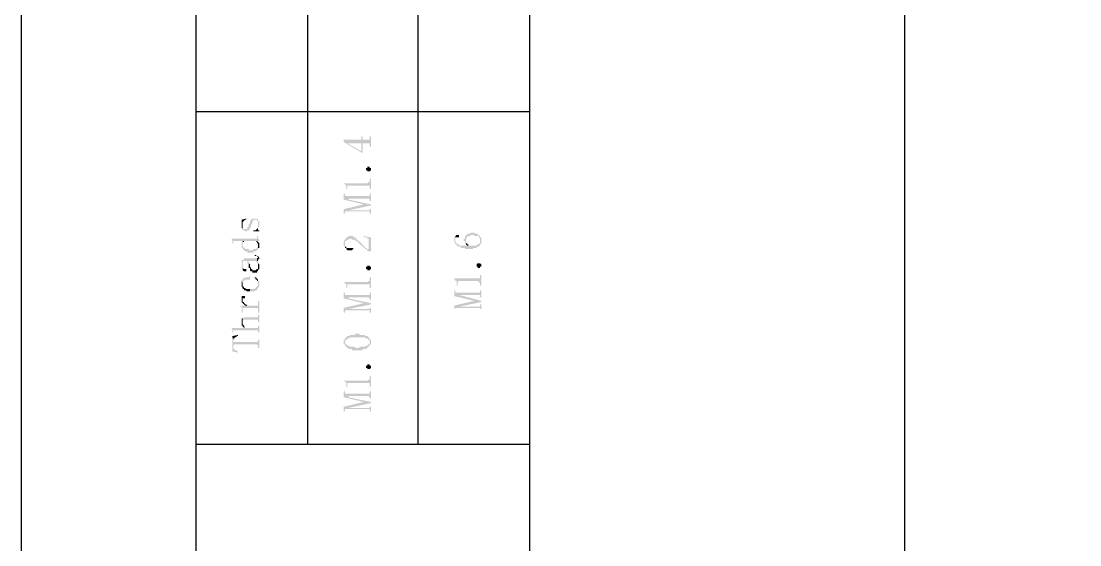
# Model space of a CAD drawing. Header units: millimetres. Extents: x 7018 to 13530, y 4187 to 5692.
# Drawn here: x 11699.65 to 11740.32, y 5095.6 to 5115.69 of the extents above; entities that cross this region are included whole.
import ezdxf

# ---------------------------------------------------------------- set-up
doc = ezdxf.new("R2010")
doc.units = ezdxf.units.MM

msp = doc.modelspace()

# ---------------------------------------------------------------- hatches: boundary and pattern name
at = {"transparency": 33554559}
for points in [[(11712.046, 5111.144), (11712.046, 5111.054), (11712.723, 5110.648), (11712.768, 5110.648), (11712.768, 5111.009), (11713.039, 5111.009), (11713.039, 5110.873), (11713.084, 5110.873), (11713.084, 5111.28), (11713.039, 5111.28), (11713.039, 5111.189), (11713.039, 5111.144), (11712.768, 5111.144), (11712.768, 5111.28), (11712.723, 5111.28), (11712.723, 5110.693), (11712.182, 5111.009), (11712.182, 5111.009)], [(11712.046, 5111.144), (11712.182, 5111.009), (11712.723, 5111.009), (11712.723, 5110.693), (11712.723, 5111.144)], [(11713.084, 5110.016), (11713.084, 5109.971), (11713.084, 5109.971), (11713.039, 5109.926), (11712.949, 5109.926), (11712.949, 5109.971), (11712.904, 5109.971), (11712.904, 5110.016), (11712.904, 5110.061), (11712.949, 5110.061), (11712.949, 5110.106), (11713.039, 5110.106), (11713.039, 5110.061), (11713.084, 5110.061), (11713.084, 5110.016)], [(11712.046, 5109.474), (11712.046, 5109.474), (11712.091, 5109.429), (11712.091, 5109.429), (11712.136, 5109.384), (11712.136, 5109.339), (11712.136, 5109.249), (11712.182, 5109.249), (11712.182, 5109.384), (11713.039, 5109.384), (11713.039, 5109.339), (11713.039, 5109.249), (11713.084, 5109.249), (11713.084, 5109.655), (11713.039, 5109.655), (11713.039, 5109.565), (11713.039, 5109.519), (11712.994, 5109.519), (11712.949, 5109.474)], [(11712.046, 5109.068), (11712.046, 5108.843), (11712.813, 5108.662), (11712.813, 5108.662), (11713.084, 5108.617), (11713.084, 5108.662), (11712.227, 5108.843), (11712.227, 5108.888), (11712.136, 5108.978), (11712.091, 5108.978), (11712.091, 5109.068)], [(11712.136, 5108.978), (11712.227, 5108.888), (11712.994, 5108.888), (11713.039, 5108.843), (11713.039, 5108.797), (11713.084, 5108.797), (11713.084, 5109.068), (11713.039, 5109.068), (11713.039, 5109.023), (11713.039, 5108.978), (11712.994, 5108.978)], [(11712.046, 5108.481), (11712.046, 5108.301), (11712.091, 5108.301), (11712.091, 5108.346), (11712.091, 5108.391), (11712.136, 5108.391), (11712.227, 5108.436), (11713.084, 5108.617), (11712.813, 5108.662)], [(11712.136, 5108.391), (11713.039, 5108.391), (11713.039, 5108.301), (11713.084, 5108.301), (11713.084, 5108.481), (11713.039, 5108.481), (11713.039, 5108.436), (11712.227, 5108.436)], [(11708.12, 5108.075), (11708.12, 5108.03), (11708.165, 5107.714), (11708.165, 5107.895), (11708.165, 5107.94), (11708.165, 5107.985), (11708.21, 5108.03), (11708.21, 5108.03), (11708.255, 5108.075), (11708.3, 5108.075), (11708.3, 5108.12)], [(11708.165, 5107.714), (11708.165, 5107.669), (11708.255, 5107.669), (11708.255, 5107.624), (11708.3, 5107.624), (11708.345, 5107.669), (11708.39, 5107.669), (11708.436, 5107.714), (11708.436, 5107.759), (11708.436, 5107.759), (11708.481, 5107.804), (11708.481, 5107.85), (11708.481, 5107.895), (11708.526, 5107.895), (11708.526, 5107.985), (11708.526, 5107.985), (11708.571, 5108.03), (11708.571, 5108.075), (11708.706, 5108.075), (11708.706, 5108.03), (11708.751, 5108.03), (11708.751, 5107.985), (11708.751, 5107.714), (11708.751, 5107.759), (11708.797, 5107.804), (11708.797, 5107.895), (11708.797, 5108.03), (11708.751, 5108.03), (11708.751, 5108.075), (11708.751, 5108.075), (11708.706, 5108.12), (11708.526, 5108.12), (11708.481, 5108.075), (11708.481, 5108.075), (11708.436, 5108.03), (11708.436, 5107.985), (11708.436, 5107.94), (11708.39, 5107.895), (11708.39, 5107.85), (11708.39, 5107.804), (11708.345, 5107.804), (11708.345, 5107.714), (11708.21, 5107.714), (11708.165, 5107.759), (11708.165, 5107.804), (11708.165, 5107.895)], [(11708.12, 5107.895), (11708.12, 5107.804), (11708.12, 5107.759), (11708.165, 5107.714), (11708.12, 5108.03), (11708.12, 5107.985)], [(11708.571, 5107.669), (11708.571, 5107.624), (11708.797, 5107.624), (11708.797, 5107.669), (11708.751, 5107.669), (11708.751, 5107.895), (11708.751, 5107.85), (11708.751, 5107.759), (11708.751, 5107.759), (11708.706, 5107.714), (11708.706, 5107.714), (11708.661, 5107.669), (11708.616, 5107.669)], [(11707.713, 5107.353), (11707.713, 5107.353), (11707.759, 5107.308), (11707.759, 5107.263), (11707.759, 5107.173), (11707.804, 5107.173), (11707.804, 5107.263), (11708.21, 5107.263), (11708.21, 5107.218), (11708.21, 5107.263), (11708.797, 5107.263), (11708.797, 5107.308), (11708.797, 5107.308), (11708.751, 5107.353), (11708.751, 5107.398), (11708.751, 5107.443), (11708.706, 5107.443), (11708.706, 5107.398), (11708.706, 5107.353), (11708.661, 5107.353)], [(11708.165, 5107.218), (11708.165, 5107.127), (11708.165, 5107.218), (11708.21, 5107.218), (11708.21, 5107.263), (11708.165, 5107.263)], [(11708.661, 5107.263), (11708.706, 5107.218), (11708.706, 5107.173), (11708.751, 5107.173), (11708.751, 5106.947), (11708.751, 5106.992), (11708.797, 5106.992), (11708.797, 5107.037), (11708.797, 5107.082), (11708.797, 5107.127), (11708.797, 5107.173), (11708.751, 5107.218), (11708.751, 5107.218), (11708.706, 5107.263)], [(11712.046, 5107.173), (11712.046, 5107.127), (11712.046, 5107.082), (11712.091, 5107.037), (11712.091, 5107.173), (11712.091, 5107.263), (11712.136, 5107.263), (11712.182, 5107.308), (11712.227, 5107.308), (11712.272, 5107.353), (11712.317, 5107.353), (11712.362, 5107.308), (11712.452, 5107.308), (11712.497, 5107.263), (11712.543, 5107.263), (11712.588, 5107.218), (11712.588, 5107.218), (11712.633, 5107.173), (11712.633, 5107.173), (11712.678, 5107.127), (11712.678, 5107.127), (11712.723, 5107.082), (11712.723, 5107.082), (11712.768, 5107.037), (11712.813, 5107.037), (11712.813, 5106.992), (11712.859, 5106.992), (11712.859, 5106.947), (11712.904, 5106.947), (11712.949, 5106.902), (11712.949, 5106.902), (11712.994, 5106.857), (11712.994, 5106.947), (11712.949, 5106.947), (11712.904, 5106.992), (11712.859, 5106.992), (11712.859, 5107.037), (11712.859, 5107.037), (11712.813, 5107.082), (11712.768, 5107.082), (11712.768, 5107.127), (11712.768, 5107.127), (11712.723, 5107.173), (11712.723, 5107.173), (11712.678, 5107.218), (11712.678, 5107.218), (11712.633, 5107.263), (11712.588, 5107.263), (11712.588, 5107.308), (11712.543, 5107.308), (11712.543, 5107.353), (11712.497, 5107.353), (11712.497, 5107.398), (11712.407, 5107.398), (11712.407, 5107.443), (11712.227, 5107.443), (11712.182, 5107.398), (11712.136, 5107.398), (11712.136, 5107.353), (11712.091, 5107.353), (11712.091, 5107.308), (11712.091, 5107.308), (11712.046, 5107.263), (11712.046, 5107.218), (11712.046, 5107.218)], [(11712.813, 5107.443), (11712.813, 5107.398), (11712.949, 5107.398), (11712.949, 5107.353), (11712.994, 5107.353), (11712.994, 5106.857), (11713.084, 5106.857), (11713.084, 5107.398)], [(11716.289, 5107.308), (11716.289, 5107.263), (11716.289, 5107.218), (11716.334, 5107.173), (11716.334, 5107.127), (11716.379, 5107.127), (11716.379, 5107.082), (11716.424, 5107.082), (11716.424, 5107.037), (11716.514, 5107.037), (11716.559, 5106.992), (11716.695, 5106.992), (11716.695, 5106.947), (11717.011, 5106.947), (11717.011, 5106.992), (11717.146, 5106.992), (11717.146, 5107.037), (11717.236, 5107.037), (11717.236, 5107.082), (11717.281, 5107.082), (11717.281, 5107.127), (11717.281, 5107.263), (11717.281, 5107.173), (11717.236, 5107.173), (11717.236, 5107.127), (11717.146, 5107.127), (11717.146, 5107.082), (11716.469, 5107.082), (11716.469, 5107.127), (11716.424, 5107.127), (11716.379, 5107.173), (11716.379, 5107.173), (11716.334, 5107.218), (11716.334, 5107.263), (11716.334, 5107.443), (11716.289, 5107.398), (11716.289, 5107.353)], [(11716.334, 5107.443), (11716.334, 5107.308), (11716.334, 5107.398), (11716.469, 5107.398), (11716.469, 5107.489), (11716.379, 5107.489)], [(11716.65, 5107.308), (11716.65, 5107.263), (11716.695, 5107.263), (11716.695, 5107.173), (11716.695, 5107.173), (11716.74, 5107.127), (11716.74, 5107.308), (11716.74, 5107.353), (11716.74, 5107.353), (11716.785, 5107.398), (11716.785, 5107.443), (11716.92, 5107.443), (11716.92, 5107.489), (11717.056, 5107.489), (11717.056, 5107.443), (11717.236, 5107.443), (11717.236, 5107.398), (11717.236, 5107.398), (11717.281, 5107.353), (11717.281, 5107.127), (11717.327, 5107.173), (11717.327, 5107.263), (11717.327, 5107.308), (11717.327, 5107.398), (11717.281, 5107.398), (11717.281, 5107.443), (11717.281, 5107.443), (11717.236, 5107.489), (11717.191, 5107.489), (11717.191, 5107.534), (11717.101, 5107.534), (11717.056, 5107.579), (11716.92, 5107.579), (11716.875, 5107.534), (11716.785, 5107.534), (11716.785, 5107.489), (11716.74, 5107.489), (11716.74, 5107.443), (11716.695, 5107.443), (11716.695, 5107.398), (11716.695, 5107.353), (11716.65, 5107.353)], [(11716.74, 5107.127), (11716.74, 5107.127), (11716.785, 5107.082), (11716.83, 5107.082), (11716.83, 5107.127), (11716.785, 5107.127), (11716.785, 5107.173), (11716.74, 5107.173), (11716.74, 5107.218), (11716.74, 5107.308)], [(11708.12, 5107.082), (11708.12, 5107.037), (11708.12, 5106.992), (11708.165, 5106.992), (11708.165, 5106.947), (11708.165, 5106.947), (11708.21, 5106.902), (11708.21, 5106.902), (11708.255, 5106.857), (11708.345, 5106.857), (11708.345, 5106.812), (11708.571, 5106.812), (11708.571, 5106.857), (11708.661, 5106.857), (11708.706, 5106.902), (11708.706, 5106.902), (11708.751, 5106.947), (11708.751, 5107.082), (11708.751, 5107.037), (11708.751, 5107.037), (11708.706, 5106.992), (11708.706, 5106.992), (11708.661, 5106.947), (11708.571, 5106.947), (11708.526, 5106.902), (11708.39, 5106.902), (11708.39, 5106.947), (11708.255, 5106.947), (11708.255, 5106.992), (11708.21, 5106.992), (11708.165, 5107.037), (11708.165, 5107.218), (11708.12, 5107.218), (11708.12, 5107.173), (11708.12, 5107.127)], [(11712.091, 5107.037), (11712.091, 5106.992), (11712.136, 5106.992), (11712.136, 5106.947), (11712.136, 5106.947), (11712.182, 5106.902), (11712.362, 5106.902), (11712.407, 5106.947), (11712.407, 5106.992), (11712.136, 5106.992), (11712.136, 5107.037), (11712.091, 5107.037), (11712.091, 5107.127), (11712.091, 5107.127)], [(11708.12, 5106.36), (11708.12, 5106.315), (11708.12, 5106.225), (11708.12, 5106.225), (11708.165, 5106.18), (11708.165, 5106.36), (11708.165, 5106.45), (11708.165, 5106.45), (11708.21, 5106.496), (11708.345, 5106.496), (11708.345, 5106.405), (11708.39, 5106.36), (11708.39, 5106.315), (11708.39, 5106.496), (11708.661, 5106.496), (11708.706, 5106.45), (11708.706, 5106.405), (11708.751, 5106.405), (11708.751, 5106.315), (11708.751, 5106.27), (11708.751, 5106.45), (11708.751, 5106.45), (11708.706, 5106.496), (11708.706, 5106.586), (11708.21, 5106.586), (11708.21, 5106.541), (11708.165, 5106.541), (11708.12, 5106.496)], [(11708.39, 5106.315), (11708.39, 5106.225), (11708.436, 5106.225), (11708.436, 5106.18), (11708.436, 5106.135), (11708.436, 5106.135), (11708.481, 5106.089), (11708.526, 5106.089), (11708.526, 5106.044), (11708.706, 5106.044), (11708.706, 5106.089), (11708.751, 5106.089), (11708.751, 5106.135), (11708.751, 5106.135), (11708.797, 5106.18), (11708.797, 5106.27), (11708.797, 5106.315), (11708.797, 5106.36), (11708.751, 5106.405), (11708.751, 5106.225), (11708.751, 5106.18), (11708.706, 5106.18), (11708.661, 5106.135), (11708.526, 5106.135), (11708.526, 5106.18), (11708.481, 5106.18), (11708.481, 5106.225), (11708.481, 5106.225), (11708.436, 5106.27), (11708.436, 5106.315), (11708.436, 5106.36), (11708.39, 5106.405), (11708.39, 5106.496)], [(11708.616, 5106.721), (11708.616, 5106.676), (11708.706, 5106.676), (11708.751, 5106.631), (11708.751, 5106.496), (11708.751, 5106.541), (11708.751, 5106.541), (11708.797, 5106.586), (11708.797, 5106.631), (11708.751, 5106.676), (11708.706, 5106.676), (11708.661, 5106.721)], [(11708.706, 5106.586), (11708.706, 5106.496), (11708.751, 5106.496), (11708.751, 5106.631), (11708.751, 5106.631)], [(11708.165, 5106.18), (11708.165, 5106.135), (11708.165, 5106.135), (11708.21, 5106.089), (11708.3, 5106.089), (11708.3, 5106.135), (11708.3, 5106.18), (11708.21, 5106.18), (11708.165, 5106.225), (11708.165, 5106.36)], [(11713.084, 5106.225), (11713.084, 5106.18), (11713.084, 5106.18), (11713.039, 5106.135), (11712.949, 5106.135), (11712.949, 5106.18), (11712.904, 5106.18), (11712.904, 5106.225), (11712.904, 5106.27), (11712.949, 5106.27), (11712.949, 5106.315), (11713.039, 5106.315), (11713.039, 5106.27), (11713.084, 5106.27), (11713.084, 5106.225)], [(11717.327, 5106.315), (11717.327, 5106.27), (11717.281, 5106.27), (11717.281, 5106.225), (11717.191, 5106.225), (11717.191, 5106.27), (11717.146, 5106.27), (11717.146, 5106.315), (11717.146, 5106.36), (11717.146, 5106.36), (11717.191, 5106.405), (11717.281, 5106.405), (11717.327, 5106.36), (11717.327, 5106.315)], [(11708.12, 5105.728), (11708.165, 5105.638), (11708.165, 5105.683), (11708.165, 5105.683), (11708.21, 5105.728), (11708.21, 5105.728), (11708.255, 5105.774), (11708.436, 5105.774), (11708.436, 5105.322), (11708.616, 5105.322), (11708.661, 5105.367), (11708.706, 5105.367), (11708.706, 5105.412), (11708.751, 5105.412), (11708.751, 5105.458), (11708.751, 5105.458), (11708.797, 5105.503), (11708.797, 5105.548), (11708.797, 5105.638), (11708.797, 5105.683), (11708.797, 5105.728), (11708.751, 5105.728), (11708.751, 5105.774), (11708.751, 5105.638), (11708.751, 5105.548), (11708.751, 5105.548), (11708.706, 5105.503), (11708.706, 5105.503), (11708.661, 5105.458), (11708.661, 5105.458), (11708.616, 5105.412), (11708.436, 5105.412), (11708.436, 5105.909), (11708.436, 5105.909), (11708.39, 5105.864), (11708.255, 5105.864), (11708.21, 5105.819), (11708.165, 5105.819), (11708.165, 5105.774), (11708.165, 5105.774)], [(11708.12, 5105.593), (11708.12, 5105.503), (11708.12, 5105.503), (11708.165, 5105.458), (11708.165, 5105.412), (11708.21, 5105.412), (11708.21, 5105.367), (11708.3, 5105.367), (11708.3, 5105.322), (11708.436, 5105.322), (11708.436, 5105.412), (11708.3, 5105.412), (11708.255, 5105.458), (11708.21, 5105.458), (11708.21, 5105.503), (11708.165, 5105.503), (11708.165, 5105.548), (11708.165, 5105.638), (11708.12, 5105.728), (11708.12, 5105.683), (11708.12, 5105.638)], [(11708.616, 5105.819), (11708.661, 5105.819), (11708.661, 5105.774), (11708.706, 5105.774), (11708.706, 5105.728), (11708.751, 5105.728), (11708.751, 5105.683), (11708.751, 5105.638), (11708.751, 5105.774), (11708.751, 5105.774), (11708.706, 5105.819), (11708.706, 5105.819), (11708.661, 5105.864), (11708.616, 5105.864)], [(11712.046, 5105.683), (11712.046, 5105.683), (11712.091, 5105.638), (11712.091, 5105.638), (11712.136, 5105.593), (11712.136, 5105.548), (11712.136, 5105.458), (11712.182, 5105.458), (11712.182, 5105.593), (11713.039, 5105.593), (11713.039, 5105.548), (11713.039, 5105.458), (11713.084, 5105.458), (11713.084, 5105.864), (11713.039, 5105.864), (11713.039, 5105.774), (11713.039, 5105.728), (11712.994, 5105.728), (11712.949, 5105.683)], [(11716.289, 5105.819), (11716.289, 5105.774), (11716.334, 5105.774), (11716.334, 5105.728), (11716.379, 5105.728), (11716.379, 5105.683), (11716.379, 5105.548), (11716.424, 5105.548), (11716.424, 5105.683), (11716.424, 5105.683), (11716.469, 5105.728), (11717.191, 5105.728), (11717.236, 5105.683), (11717.236, 5105.683), (11717.281, 5105.638), (11717.281, 5105.548), (11717.327, 5105.548), (11717.327, 5105.954), (11717.281, 5105.954), (11717.281, 5105.864), (11717.281, 5105.864), (11717.236, 5105.819), (11717.191, 5105.819)], [(11712.046, 5105.277), (11712.046, 5105.051), (11712.813, 5104.871), (11712.813, 5104.871), (11713.084, 5104.826), (11713.084, 5104.871), (11712.227, 5105.051), (11712.227, 5105.097), (11712.136, 5105.187), (11712.091, 5105.187), (11712.091, 5105.277)], [(11712.136, 5105.187), (11712.227, 5105.097), (11712.994, 5105.097), (11713.039, 5105.051), (11713.039, 5105.006), (11713.084, 5105.006), (11713.084, 5105.277), (11713.039, 5105.277), (11713.039, 5105.232), (11713.039, 5105.187), (11712.994, 5105.187)], [(11716.289, 5105.367), (11716.289, 5105.142), (11717.056, 5104.961), (11717.056, 5104.961), (11717.327, 5104.916), (11717.327, 5104.961), (11716.469, 5105.187), (11716.469, 5105.187), (11716.379, 5105.277), (11716.334, 5105.277), (11716.334, 5105.322), (11716.334, 5105.367)], [(11716.379, 5105.277), (11716.469, 5105.187), (11717.281, 5105.187), (11717.281, 5105.142), (11717.281, 5105.097), (11717.327, 5105.097), (11717.327, 5105.367), (11717.281, 5105.367), (11717.281, 5105.322), (11717.281, 5105.277), (11717.236, 5105.277)], [(11708.075, 5104.781), (11708.075, 5104.735), (11708.12, 5104.735), (11708.12, 5104.645), (11708.12, 5104.6), (11708.12, 5104.51), (11708.165, 5104.51), (11708.165, 5104.645), (11708.165, 5104.69), (11708.751, 5104.69), (11708.751, 5104.645), (11708.751, 5104.51), (11708.797, 5104.51), (11708.797, 5104.961), (11708.751, 5104.961), (11708.751, 5104.826), (11708.751, 5104.781), (11708.3, 5104.781)], [(11708.12, 5105.051), (11708.12, 5104.961), (11708.12, 5104.916), (11708.165, 5104.871), (11708.165, 5105.006), (11708.165, 5105.051), (11708.255, 5105.051), (11708.255, 5105.097), (11708.255, 5105.142), (11708.12, 5105.142), (11708.12, 5105.097)], [(11708.165, 5104.871), (11708.165, 5104.871), (11708.21, 5104.826), (11708.21, 5104.826), (11708.255, 5104.781), (11708.345, 5104.781), (11708.3, 5104.826), (11708.255, 5104.826), (11708.255, 5104.871), (11708.21, 5104.871), (11708.21, 5104.916), (11708.165, 5104.916), (11708.165, 5104.961), (11708.165, 5105.006)], [(11712.046, 5104.69), (11712.046, 5104.51), (11712.091, 5104.51), (11712.091, 5104.555), (11712.091, 5104.6), (11712.136, 5104.6), (11712.227, 5104.645), (11713.084, 5104.826), (11712.813, 5104.871)], [(11716.289, 5104.781), (11716.289, 5104.645), (11716.334, 5104.645), (11716.334, 5104.69), (11716.379, 5104.69), (11716.469, 5104.735), (11717.327, 5104.916), (11717.056, 5104.961)], [(11716.379, 5104.69), (11717.281, 5104.69), (11717.281, 5104.645), (11717.327, 5104.645), (11717.327, 5104.826), (11717.281, 5104.826), (11717.281, 5104.781), (11717.281, 5104.735), (11716.469, 5104.735)], [(11708.165, 5104.284), (11708.165, 5104.149), (11708.165, 5104.194), (11708.21, 5104.239), (11708.751, 5104.239), (11708.751, 5104.149), (11708.797, 5104.149), (11708.797, 5104.42), (11708.751, 5104.42), (11708.751, 5104.374), (11708.751, 5104.329), (11708.21, 5104.329)], [(11712.136, 5104.6), (11713.039, 5104.6), (11713.039, 5104.51), (11713.084, 5104.51), (11713.084, 5104.69), (11713.039, 5104.69), (11713.039, 5104.645), (11712.227, 5104.645)], [(11707.713, 5103.923), (11707.713, 5103.923), (11707.759, 5103.878), (11707.759, 5103.833), (11707.759, 5103.743), (11707.804, 5103.743), (11707.804, 5103.788), (11707.804, 5103.833), (11708.751, 5103.833), (11708.751, 5103.743), (11708.797, 5103.743), (11708.797, 5104.013), (11708.751, 5104.013), (11708.751, 5103.968), (11708.751, 5103.923), (11708.255, 5103.923), (11708.255, 5103.968), (11708.21, 5103.923)], [(11708.12, 5104.149), (11708.12, 5104.104), (11708.12, 5104.013), (11708.165, 5104.013), (11708.165, 5103.968), (11708.165, 5103.968), (11708.21, 5103.923), (11708.21, 5103.923), (11708.255, 5103.968), (11708.21, 5103.968), (11708.21, 5104.013), (11708.21, 5104.013), (11708.165, 5104.058), (11708.165, 5104.284), (11708.12, 5104.284), (11708.12, 5104.194), (11708.12, 5104.194)], [(11707.759, 5103.607), (11707.804, 5103.427), (11707.804, 5103.517), (11707.849, 5103.517), (11707.849, 5103.562), (11707.894, 5103.562), (11707.939, 5103.607), (11707.984, 5103.607), (11707.984, 5103.652)], [(11707.759, 5103.607), (11707.759, 5103.02), (11707.984, 5102.975), (11707.984, 5103.02), (11707.939, 5103.02), (11707.939, 5103.066), (11707.849, 5103.066), (11707.849, 5103.111), (11707.804, 5103.111), (11707.804, 5103.201), (11707.804, 5103.427)], [(11712.046, 5103.382), (11712.046, 5103.291), (11712.091, 5103.291), (11712.091, 5103.246), (11712.091, 5103.382), (11712.091, 5103.427), (11712.091, 5103.427), (11712.136, 5103.472), (11712.182, 5103.472), (11712.182, 5103.517), (11712.272, 5103.517), (11712.272, 5103.562), (11712.859, 5103.562), (11712.859, 5103.517), (11712.949, 5103.517), (11712.994, 5103.472), (11712.994, 5103.472), (11713.039, 5103.427), (11713.039, 5103.382), (11713.039, 5103.517), (11713.039, 5103.517), (11712.994, 5103.562), (11712.994, 5103.562), (11712.949, 5103.607), (11712.859, 5103.607), (11712.859, 5103.652), (11712.678, 5103.652), (11712.633, 5103.697), (11712.497, 5103.697), (11712.452, 5103.652), (11712.272, 5103.652), (11712.272, 5103.607), (11712.182, 5103.607), (11712.136, 5103.562), (11712.136, 5103.562), (11712.091, 5103.517), (11712.091, 5103.472), (11712.046, 5103.472)], [(11707.804, 5103.427), (11707.804, 5103.201), (11707.804, 5103.246), (11707.804, 5103.246), (11707.849, 5103.291), (11708.706, 5103.291), (11708.751, 5103.246), (11708.751, 5103.156), (11708.797, 5103.156), (11708.797, 5103.472), (11708.751, 5103.472), (11708.751, 5103.427), (11708.751, 5103.382), (11707.804, 5103.382)], [(11712.091, 5103.246), (11712.136, 5103.201), (11712.136, 5103.201), (11712.182, 5103.156), (11712.227, 5103.156), (11712.227, 5103.111), (11712.362, 5103.111), (11712.362, 5103.066), (11712.768, 5103.066), (11712.768, 5103.111), (11712.904, 5103.111), (11712.949, 5103.156), (11712.949, 5103.156), (11712.994, 5103.201), (11712.994, 5103.201), (11713.039, 5103.246), (11713.039, 5103.246), (11713.084, 5103.291), (11713.084, 5103.336), (11713.084, 5103.382), (11713.084, 5103.427), (11713.084, 5103.472), (11713.039, 5103.472), (11713.039, 5103.517), (11713.039, 5103.336), (11713.039, 5103.291), (11712.994, 5103.291), (11712.949, 5103.246), (11712.904, 5103.246), (11712.859, 5103.201), (11712.678, 5103.201), (11712.633, 5103.156), (11712.497, 5103.156), (11712.452, 5103.201), (11712.272, 5103.201), (11712.227, 5103.246), (11712.182, 5103.246), (11712.136, 5103.291), (11712.136, 5103.291), (11712.091, 5103.336), (11712.091, 5103.382)], [(11713.084, 5102.434), (11713.084, 5102.389), (11713.084, 5102.389), (11713.039, 5102.343), (11712.949, 5102.343), (11712.949, 5102.389), (11712.904, 5102.389), (11712.904, 5102.434), (11712.904, 5102.479), (11712.949, 5102.479), (11712.949, 5102.524), (11713.039, 5102.524), (11713.039, 5102.479), (11713.084, 5102.479), (11713.084, 5102.434)], [(11712.046, 5101.892), (11712.046, 5101.892), (11712.091, 5101.847), (11712.136, 5101.847), (11712.136, 5101.802), (11712.136, 5101.757), (11712.136, 5101.666), (11712.182, 5101.666), (11712.182, 5101.802), (11713.039, 5101.802), (11713.039, 5101.757), (11713.039, 5101.666), (11713.084, 5101.666), (11713.084, 5102.073), (11713.039, 5102.073), (11713.039, 5101.982), (11713.039, 5101.937), (11712.994, 5101.937), (11712.949, 5101.892)], [(11712.046, 5101.486), (11712.046, 5101.26), (11712.813, 5101.08), (11712.813, 5101.08), (11713.084, 5101.035), (11713.084, 5101.08), (11712.227, 5101.26), (11712.227, 5101.305), (11712.136, 5101.396), (11712.091, 5101.396), (11712.091, 5101.486)], [(11712.136, 5101.396), (11712.227, 5101.305), (11712.994, 5101.305), (11713.039, 5101.26), (11713.039, 5101.215), (11713.084, 5101.215), (11713.084, 5101.486), (11713.039, 5101.486), (11713.039, 5101.441), (11713.039, 5101.396), (11712.994, 5101.396)], [(11712.046, 5100.899), (11712.046, 5100.719), (11712.091, 5100.719), (11712.091, 5100.764), (11712.091, 5100.809), (11712.136, 5100.809), (11712.227, 5100.854), (11713.084, 5101.035), (11712.813, 5101.08)], [(11712.136, 5100.809), (11713.039, 5100.809), (11713.039, 5100.719), (11713.084, 5100.719), (11713.084, 5100.899), (11713.039, 5100.899), (11713.039, 5100.854), (11712.227, 5100.854)]]:
    msp.add_hatch(color=256, dxfattribs=at).paths.add_polyline_path(points)

# ---------------------------------------------------------------- linework, layer by layer
for p, q in [((11706.359, 5242.873), (11706.359, 4956.132)), ((11733.584, 5242.873), (11733.584, 4986.912))]:
    msp.add_line(p, q)
msp.add_lwpolyline([(12119.653, 4951.873), (12119.653, 5248.873), (11699.653, 5248.873), (11699.653, 4951.873)], close=True)
for points in [[(11719.177, 5242.873), (11719.177, 4956.132)], [(11710.647, 5137.14), (11710.647, 5099.455)], [(11714.889, 5137.14), (11714.889, 5099.455)], [(11706.359, 5112.227), (11719.177, 5112.227)], [(11706.359, 5099.455), (11719.177, 5099.455)]]:
    msp.add_lwpolyline(points)

doc.saveas('drawing.dxf')
